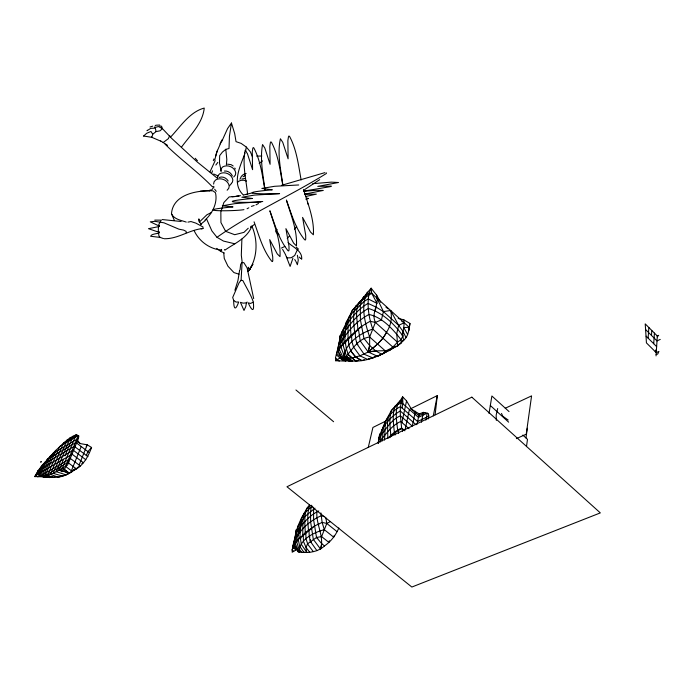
<?xml version="1.0" encoding="UTF-8"?>
<svg xmlns="http://www.w3.org/2000/svg" width="695" height="695" viewBox="0 0 695 695"><rect width="100%" height="100%" fill="white"/><g stroke="black" fill="none" stroke-linecap="round" stroke-linejoin="round"><path stroke-width="1.04" d="M352.365 357.829L359.932 355.805L368.22 352.009L369.627 345.511L369.653 337.006L375.404 322.402C370.8 312.889 379.435 304.749 376.629 295.149L371.139 288.19L362.799 298.112M251.034 226.266L251.025 228.108C245.848 238.889 234.137 243.658 224.867 250.174L224.433 249.618M164.211 238.733C178.189 239.037 189.335 229.732 202.983 228.507L203.01 226.961L195.894 223.13L190.995 221.54L187.954 222.131M241.886 239.089L241.313 255.187L242.129 261.919L241.087 280.346L239.115 282.683L232.695 297.46L233.668 300.388L236.022 302.047L238.698 302.004C235.249 311.56 233.711 308.71 233.668 300.388M384.552 440.135L385.412 421.474L391.433 410.45L400.068 400.824L402.631 396.819L406.558 400.911L411.414 409.147L418.824 415.636L424.923 412.656M395.594 346.258L393.005 348.23L397.705 345.902L403.83 340.315C401.05 333.565 405.168 326.685 403.847 319.839L398.183 318.397M62.029 470.784L62.159 467.77M402.014 407.965L402.918 403.812L402.631 396.819L400.45 406.592C387.688 413.16 380.122 427.842 380.599 441.977M656.045 355.901L657.34 335.65L658.678 335.364L657.261 336.788M653.717 343.712L654.421 333.105M651.467 335.398L651.797 330.481M648.122 338.126L648.861 327.527M313.575 507.176L313.584 519.704L316.529 537.452L321.724 543.69L324.539 545.914C330.985 541.475 335.815 535.159 338.839 527.965M324.539 545.914C317.685 552.334 306.903 553.602 298.068 551.682L296.895 549.458L292.187 552.238C291.857 545.479 296.374 539.641 295.87 532.648C298.615 522.875 303.489 513.171 309.527 504.926M378.297 443.306C379.001 429.866 388.853 417.617 400.242 410.971L400.45 406.592L417.608 421.544L428.806 416.105L428.363 413.525L423.411 412.361L419.189 413.899L411.414 409.147M382.424 440.891L383.214 428.042L383.657 426.105L384.987 425.488M295.801 533.873L296.235 529.729L295.783 534.368L295.87 532.648C302.316 524.247 308.893 515.56 318.77 510.964M401.945 341.228C408.521 338.065 408.799 329.725 409.954 323.436L403.847 319.839M408.834 330.733L409.954 323.436M345.441 361.079L335.685 360.748L335.485 357.916L339.551 341.584L340.176 335.772L352.122 310.7L358.941 302.516L369.254 292.821L371.139 288.19L371.756 293.377L377.098 303.428L368.159 298.911L363.85 301.656L350.827 314.522L346.023 322.489L344.729 341.888L338.604 348.82L336.502 353.295L345.441 361.079L352.2 360.679M339.577 349.663L338.604 348.82L340.176 335.772L339.647 341.045L339.846 338.691C347.639 327.119 355.762 315.243 368.419 308.476C382.771 312.75 394.3 323.887 402.831 335.894L401.076 339.707L401.163 343.295L398.339 344.685M379.652 433.941L378.176 443.097M295.688 534.915L292.76 546.209L296.504 549.571M435.131 414.741L437.294 395.594L410.389 408.903M294.697 545.306L293.577 544.42L295.87 532.648L296.452 533.108M338.691 352.026L337.475 350.966L339.846 338.691L340.481 339.247M416.07 424.732L400.242 410.971L400.407 415.818C390.929 419.902 385.96 429.467 379.392 436.912L379.027 439.501L379.105 438.953M526.48 446.633L527.488 439.327L522.822 435.079M525.976 437.954L527.331 428.207M163.403 238.567L160.154 237.412L150.624 236.265C151.006 234.128 156.445 233.702 158.556 233.259L159.485 232.469L148.504 228.681L159.329 226.483L158.608 225.753L158.799 224.442L161.283 220.15L154.768 220.107M42.456 464.972L38.781 473.651L39.181 475.615C49.501 477.647 59.04 469.655 67.519 465.137L78.465 438.345L78.856 435.921L76.12 434.731L70.256 437.685L67.033 440.117L55.722 450.43L42.456 464.972L38.121 470.68L34.75 476.544L45.132 476.9M489.028 413.421L491.886 395.994L509.027 411.57M246.447 302.829L245.761 306.591L244.006 310.457L240.418 302.334L243.12 303.15L246.447 302.829L247.151 302.047M253.232 302.238L250.539 303.428L248.185 302.838C252.198 311.638 254.44 312.298 253.293 301.882C250.782 294.454 246.325 287.513 242.833 280.537L241.087 280.346M174.428 220.567L171.483 213.756C172.864 194.4 196.998 190.143 212.922 190.83L215.467 192.732C217.874 202.627 212.331 213.643 204.973 220.098M220.636 171.031L221.071 168.824L222.635 166.956C227.526 164.029 234.988 167.234 235.761 172.994L235.292 175.157L233.729 176.973M226.388 164.828L226.822 159.52L225.797 149.338L229.003 148.522L229.446 136.124L231.452 123.032L227.56 128.592L221.714 141.545M433.298 415.836L437.294 395.594M428.233 418.989L428.806 416.105M213.608 184.071L214.06 181.838L215.65 179.944C220.697 176.964 228.334 180.222 229.22 186.121L228.742 188.354L227.135 190.23M425.835 420.154L427.251 413.108L418.468 417.391L401.597 402.666L397.662 404.638L391.433 410.45C388.87 418.416 390.147 427.034 390.798 435.218L391.337 435.678L398.252 430.466L402.24 428.528L402.561 431.56M217.483 177.981L217.935 175.774L219.507 173.906C224.476 170.953 232.008 174.167 232.86 179.996L232.382 182.194L231.322 183.437M421.379 422.308L423.411 412.361M239.601 270.372L237.933 280.572L234.893 290.275M417.061 424.211L419.189 413.899M415.393 411.24L412.283 426.122L400.407 415.818L401.623 428.007L404.872 430.804M311.551 505.239L310.535 511.52L310.604 521.789L313.297 539.311L320.56 549.111C324.548 536.531 315.973 524.742 316.859 511.946M405.081 429.84L409.416 409.485M320.56 549.111L321.724 543.69M401.892 422.517L406.558 400.911M392.136 348.82L377.767 356.387L368.22 352.009L369.627 345.511L363.945 338.361L360.427 319.848L360.305 304.949L362.034 299.423L363.998 296.504M402.318 334.26L402.978 331.35L398.652 325.338L390.616 310.474L383.44 311.603L376.108 307.112L368.037 303.394C356.578 310.031 348.76 320.812 341.949 331.854L340.454 346.484L341.097 347.04M401.58 321.038L404.186 322.767L398.652 325.338L396.723 333.687L397.705 345.902L393.109 347.291L385.473 351.053L382.207 354.528L375.726 350.914L369.627 345.511M368.246 447.511L372.92 427.451L386.368 420.796M329.326 540.71L328.917 542.413L321.603 536.601L316.529 537.452L307.459 543.89L306.087 547.547L306.408 552.308L306.912 552.082M378.08 299.536L376.899 298.042L383.44 311.603L381.416 319.926L375.404 322.402L370.244 321.333C360.201 326.155 352.261 333.93 344.729 341.888L345.849 342.87M376.108 307.112L375.144 310.969L374.388 310.291M306.495 551.96L301.291 544.228L300.344 537.956L314.349 526.089L322.141 522.405L326.798 523.439L337.04 531.64M361.383 326.459L340.785 346.77L344.807 357.421L346.692 359.072L352.122 357.551M304.158 551.995L304.028 552.499L299.675 546.183L298.224 539.52L300.344 537.956M347.014 359.002L349.429 358.073M299.788 551.734L299.641 552.29L298.068 551.682L294.167 544.889L298.224 539.52M298.068 551.682L298.277 550.883M344.39 358.716L344.251 359.263L342.418 359.028L341.271 357.56M340.524 357.386L341.089 356.787M324.739 516.559L321.107 515.794C311.039 520.225 302.195 527.618 296.687 537.157L295.271 537.609L295.749 535.81M375.83 356.448L380.53 354.789C368.958 360.288 354.902 363.45 342.418 359.028L342.618 358.238M359.88 302.325L361 300.518C353.79 307.911 357.447 319.995 357.882 329.195L358.524 329.769L360.253 340.924L368.22 352.009L375.726 350.914L389.521 350.61L397.505 342.201L401.076 339.707C392.831 329.169 382.554 317.38 368.993 314.453C357.117 320.855 347.465 330.889 340.976 342.635L339.299 343.66L340.237 340.133M244.614 154.264L244.979 152.9M210.012 171.813L215.163 160.649L214.738 160.119L216.597 152.561L222.183 139.643M159.789 126.064L161.553 126.195L162.395 128.601L160.05 130.816L156.088 131.598L152.735 134.222L151.849 137.341L160.649 141.111M245.57 151.51L246.273 147.019L241.122 143.379L236.022 141.65L234.71 133.683L231.452 123.032M71.663 471.184C82.271 467.631 88.004 457.275 91.575 447.467L87.223 444.817L80.194 443.584L77.084 441.229M497.69 408.512L496.169 415.141L496.334 420.379M388.592 415.871L387.497 422.308L387.836 438.423C391.711 434.149 396.341 430.37 401.623 428.007M213.322 160.693L213.947 158.92M217.483 150.285L215.546 156.479M292.942 258.166L290.11 266.428L285.489 254.535L282.596 249.34M211.706 173.159L212.54 170.822M304.28 513.145L302.959 519.539L302.742 535.315L296.131 541.014L294.532 542.778L295.236 543.325M224.311 252.98L220.689 251.408L221.418 249.383M52.907 477.161L45.696 477.448L40.206 476.058L47.303 459.247L53.602 455.477M349.255 316.529L347.978 322.845L348.047 338.865M244.319 155.037C239.627 167.66 231.574 184.079 243.537 195.182M321.603 536.601L326.798 523.439L325.816 517.697M86.345 455.468L87.9 451.585L91.575 447.467M79.1 465.033L87.223 444.817L86.206 446.729M71.385 470.758L81.211 446.511M65.73 466.163L78.283 435.504L59.614 446.546L47.616 475.241C56.99 480.306 68.657 475.067 75.868 468.465L73.644 469.733M64.409 469.698L65.712 466.51L72.419 471.531L66.772 474.146M63.575 459.256L59.162 469.933L69.17 473.252L66.207 474.937L56.208 471.636L70.256 437.685M64.965 455.868L73.123 436.095M62.42 468.065L76.12 434.731M67.033 440.117L53.237 473.347L62.481 476.084L65.026 474.867M53.506 455.746L55.609 450.699M78.465 438.345L52.837 453.453L43.385 475.936L49.675 477.613M55.722 450.43L45.175 475.589L53.037 477.413L54.835 477.091M40.849 467.049L37.886 474.033L34.75 476.544M44.819 462.279L39.181 475.615L42.317 476.023M40.666 469.195L38.121 470.68L36.044 475.545L37.904 476.918M346.466 359.593L348.299 360.401L342.418 359.028L338.118 351.522L340.785 346.77M367.412 292.108C360.271 306.087 364.971 322.958 369.653 337.006L385.473 351.053M655.646 350.836L656.48 349.003M239.957 179.232L241.4 176.287L243.337 174.506L246.134 173.472M220.028 143.917L221.531 140.946M386.498 332.349C390.703 325.825 392.51 318.11 390.616 310.474M248.054 268.409L248.714 267.219L247.837 268.757M342.14 358.672L343.712 358.802C351.8 351.149 357.247 338.595 369.653 337.006M383.935 336.641L386.498 332.349C382.493 340.585 375.126 346.292 368.228 352L377.567 344.051L382.936 338.222M52.247 454.921L53.141 455.963M292.995 548.225L291.961 549.919L293.69 551.265M248.932 270.459L252.824 264.361L248.932 270.459C257.645 257.784 258.001 239.905 251.833 226.04M159.537 225.31L158.391 227.109L158.321 231.878M35.019 476.744L36.574 474.311M37.608 472.687L38.642 471.071L38.121 470.68M159.45 231.904L158.556 233.259L158.973 236.022L160.154 237.412M46.73 460.62L47.39 460.203M398.956 402.483L400.068 400.824M294.471 229.419L296.722 226.275M215.841 165.054L217.813 162.387M214.138 186.868L211.289 190.361M389.713 437.728L391.337 435.678M339.299 343.66L343.035 338.873L346.727 324.721C341.01 329.256 344.425 337.909 342.427 344.094L343.191 344.772M287.243 238.594L289.259 236.091M181.708 146.836C190.378 135.03 202.758 123.215 204.234 108.064C189.726 111.947 180.578 126.464 170.701 136.967M147.383 130.286L147.027 130.73L150.772 128.34L155.341 128.158L156.088 131.598M275.715 231.14L277.105 229.498M237.49 182.516L238.533 181.317L241.009 180.326L243.763 180.24L246.569 181.03M229.611 185.608L231.209 183.801M209.264 190.925L210.316 189.761M378.957 441.942C385.847 434.757 391.259 425.566 400.702 421.491L408.999 428.667M295.271 537.609L298.494 533.986L301.891 520.981L299.832 522.536L299.328 524.473L297.834 539.207L298.537 539.763M302.742 535.315L305.287 532.57L314.349 526.089M51.022 455.355L50.023 456.398L41.709 476.136L45.696 477.448L43.967 476.171M248.263 228.221L243.936 232.365L234.728 234.71L225.64 231.331L220.932 222.539L220.854 211.932L223.868 202.506L229.185 196.92L238.924 196.207L232.156 196.772M155.063 125.943L155.802 125.23L159.694 125.03M48.233 458.37L47.303 459.247L76.997 441.933M205.26 220.593L200.638 224.311M247.516 271.563L250.547 268.704L247.576 271.328M71.533 471.375L69.457 473.208L63.01 468.395M655.229 351.748L656.367 350.793M225.797 149.338L222.4 152.109L219.663 155.645L219.49 163.169L221.305 171.3M76.598 468.23L73.531 470.619L72.906 470.15M312.324 506.116L305.505 512.189L301.404 518.288L299.84 537.565L300.874 538.373M259.183 163.386L262.493 160.91M250.695 227.213L254.248 224.572M315.009 508.175L305.053 516.428L297.79 526.41L296.131 541.014L296.991 541.683M335.676 360.748L340.976 357.195M387.662 351.218L381.433 354.433M294.984 543.125L299.145 551.899C299.076 539.676 313.871 532.274 324.322 529.703L333.748 537.226L334.121 535.68L334.634 535.706M319.7 179.649L304.592 189.631M206.571 219.003L211.888 230.905L216.988 237.308C251.494 212.87 290.745 195.747 326.407 173.455L326.389 172.855M284.907 246.404L281.423 248.072M76.971 435.035L63.445 443.045L50.37 474.433L58.328 477.161L62.133 475.849M44.08 464.017L75.486 445.643M55.001 454.851L59.674 452.124M42.299 468.239L73.739 449.908M41.231 476.501L37.886 474.033L71.898 454.417M213.33 186.338L212.444 186.851C197.658 171.569 180.109 159.268 165.089 144.178M256.003 204.895L258.497 203.453M70.126 458.761L40.206 476.058L42.23 476.145M68.814 461.949L45.175 475.589L51.934 476.97M81.871 463.522L83.348 462.679L71.872 454.035M77.362 467.631L80.316 465.945L70.134 458.292M211.619 212.392L206.901 214.781L199.335 222.087L198.84 218.899L199.335 221.609L201.289 224.442M243.007 176.791L245.448 175.435M388.54 350.619L392.119 348.708M247.072 208.735L248.819 207.805M326.798 523.439L330.525 521.511M375.1 356.822L372.92 357.934L364.111 354.224L356.909 343.825L355.632 338.621L355.197 332.697L354.598 332.167C353.842 323.444 352.33 314.07 355.97 305.791L357.456 305.287M402.118 401.024L398.174 402.996C394.847 411.588 396.628 421.066 397.644 429.944L398.252 430.466L398.574 433.489M505.265 408.243L531.579 395.872L526.237 434.193L516.368 438.649M660.25 339.412L657.001 340.932L645.603 329.534L645.203 323.87L657.305 335.998M409.346 329.126L409.199 327.31L371.756 293.377C364.041 297.46 358.307 304.627 352.122 310.7C349.22 318.492 350.462 327.128 351.001 335.225L351.566 335.728L351.861 341.532L353.546 347.092L359.932 355.805M48.32 458.657L49.423 458.361M396.593 405.272L395.212 405.889C391.971 414.385 393.5 423.733 394.378 432.542L395.116 435.001M381.416 430.301L382.806 429.684M244.014 194.852L247.585 194.14M163.151 142.545L168.355 138.653L169.78 135.438M348.603 339.351C347.752 348.551 353.373 357.187 361.869 360.601L364.302 359.689M371.877 357.916L374.84 356.813M144.412 135.846L143.457 136.177L146.654 133.292L150.963 131.477L152.735 134.222M656.123 354.572L657.748 354.016L658.93 351.409L656.254 352.652L646.428 342.887L645.603 329.534M359.94 355.805L367.568 359.402L370.895 358.281L368.967 358.646M251.425 206.406L254.17 205.494M241.851 178.963L244.831 178.519M219.142 177.494C222.478 176.087 226.474 177.903 228.168 180.978M150.024 126.977L152.709 126.16M281.379 185.391L324.947 172.621M243.954 209.647C232.408 211.567 187.511 211.219 233.034 206.901L222.348 205.79L234.875 203.652L262.762 201.498M393.109 347.291L372.729 329.091C359.871 333.339 343.912 343.982 343.712 358.802L344.79 359.732L352.426 360.827M356.622 360.887L358.429 360.436M245.474 194.53L253.058 192.697M305.817 199.187L308.571 198.483L306.721 198.145M201.159 228.881L202.983 228.507M345.267 342.366L346.414 348.907L348.247 354.589L352.044 357.89L355.831 357.108L361.869 360.601M348.421 358.733L349.298 358.568M305.922 196.459L316.338 194.14L304.879 194.331M356.292 360.714L358.316 360.375M304.792 194.114L323.279 190.43L316.086 190.3L303.645 191.29M236.074 196.303L240.487 195.634M368.22 352.009L375.726 350.914M304.019 191.082L330.386 186.634L331.333 186.13L317.763 186.373L338.508 182.507L331.289 182.125L312.733 183.697M256.663 156.114L261.85 156.019M346.692 359.063L344.251 359.272L346.692 359.063L346.336 355.97L342.852 344.468M200.282 191.203L209.595 190.647M409.199 327.31L403.769 327.536L407.687 334.59M260.981 202.019C248.098 202.723 208.622 202.688 252.407 198.466L241.834 197.224L254.466 195.087L279.599 193.61C265.924 194.261 229.715 193.688 272.292 189.804L261.841 188.432L274.577 186.295L298.72 184.966M227.491 164.159L231.053 164.637L233.207 166.001M224.407 171.04C227.847 170.649 230.966 172.864 232.382 175.913M162.161 219.55L181.1 221.488M144.838 136.211L151.849 137.341L151.475 136.628M350.515 360.801L348.586 360.705L346.692 359.072L346.336 355.97L352.261 361.148L346.336 355.97M344.79 359.732L347.761 359.958M234.797 243.789L223.512 241.078L216.988 237.308M221.766 250.148C209.751 249.175 199.1 241.365 194.07 230.505M371.756 293.377L369.254 292.821C366.647 304.862 368.802 317.58 372.729 329.091M186.251 222.087C180.978 220.246 174.097 219.351 171.483 213.756M238.941 274.178L233.928 272.579L227.943 266.185L224.25 258.401L223.773 253.128M158.608 225.753L150.285 221.835L154.924 221.331L164.02 222.834L178.893 229.168L183.593 230.088L186.138 231.374L186.173 232.756M57.52 468.465L69.17 473.252L62.046 467.935M213.704 173.985L218.143 175.957M167.521 145.351L160.675 140.903M385.986 307.242L388.305 308.858M59.753 470.133L61.985 471.792M68.292 462.792L76.493 468.934M73.383 450.343L85.876 459.777M74.843 446.763L87.952 456.676M76.433 442.88L89.247 452.61M216.744 248.393L220.689 251.408M217.648 178.493L197.302 162.022L171.587 138.305L162.395 128.601L158.46 126.533L154.611 127.602L154.516 127.081M292.664 547.347L295.775 549.78M316.946 550.692L310.387 541.466L309.275 536.514L308.98 530.745L308.432 530.302C307.894 522.171 306.79 513.544 309.64 505.725L306.782 508.236C303.984 515.985 304.879 524.499 305.287 532.57L305.809 532.987L305.982 538.651L307.746 544.116M294.471 539.389L295.08 539.859M311.238 542.135L310.387 541.466L310.213 539.702M316.529 537.452L317.754 538.425M309.275 536.514L309.953 537.053M318.267 524.317L318.788 524.734M508.193 420.032L502.859 416.279L501.495 413.447M288.112 242.598C293.194 247.385 302.516 250.895 301.7 259.226L301.161 258.34M295.94 389.982L333.609 421.735M383.44 311.603L398.652 325.338M379.392 436.912L379.991 437.416M335.485 357.916L339.238 361.165M296.235 247.159L298.407 249.053L297.399 249.705L294.697 255.499L291.231 257.741L287.252 257.914L286.505 256.889M344.807 357.421L348.933 360.948M336.328 354.798L343.069 360.653M338.335 345.962L338.995 346.536M348.247 354.589L355.718 361.113L352.044 357.89M275.872 231.974L279.06 234.78M357.838 344.642L356.909 343.825L356.691 342.001M375.404 322.402L397.505 342.201M402.092 335.233L402.831 335.894M490.322 405.515L508.644 422.16M299.224 257.054L300.544 258.358M646.142 336.154L656.636 346.623M52.837 453.453L53.993 454.652M195.199 158.278L197.441 160.719M77.449 440.343L80.194 443.584M246.273 147.019L250.4 151.901L252.381 156.653M350.515 350.645L355.831 357.108M214.633 189.214L216.267 191.316M309.709 552.186L306.087 547.547L303.463 541.414L303.255 535.715M307.459 543.89L313.297 551.587M301.76 552.534L298.876 548.676L296.435 541.249M294.732 259.522L295.584 260.912M294.167 544.889L296.904 549.45M234.762 168.051L235.327 168.989M338.118 351.522L342.418 359.028M376.629 295.149L380.634 302.256M402.978 331.35L406.028 337.622M339.091 349.238L343.712 358.802M296.009 261.607L297.364 264.726L298.277 260.121L297.382 255.282M286.453 200.186C291.44 213.782 295.34 228.386 304.679 239.775L305.4 240.01L305.731 239.089L305.687 235.153L302.568 217.396L310.457 232.008L313.367 234.806C314.375 219.255 307.989 204.13 303.489 189.448M254.066 221.835C258.966 235.353 262.71 249.87 271.797 261.32L272.483 261.563L272.788 260.668L272.727 256.846L269.695 239.593L277.236 253.884L280.007 256.637C280.876 240.896 274.351 225.658 269.877 210.767C274.907 224.442 278.704 239.167 288.008 250.695L288.712 250.938L289.033 250.026L288.981 246.152L285.906 228.646L293.611 243.102L296.452 245.874C297.39 230.21 290.918 215.007 286.427 200.203M324.322 529.703L322.141 522.405L320.89 512.884M307.677 203.088L307.885 204.095M301.135 179.953C298.45 165.228 296.756 149.833 289.589 136.446L288.92 136.012L288.451 136.819L287.869 140.668L288.104 158.825L282.752 142.31L280.406 138.765C277.027 153.969 280.902 169.919 282.848 185.174M282.804 185.191C280.155 170.675 278.469 155.515 271.476 142.301L270.824 141.858L270.372 142.657L269.816 146.445L270.103 164.315L264.821 148.052L262.545 144.534C259.782 159.511 263.118 175.244 265.047 190.256M264.986 190.274C262.38 175.965 260.712 161.032 253.875 147.974L253.241 147.549L252.798 148.322L252.268 152.057L252.589 169.676L247.411 153.656L245.205 150.172C242.173 164.619 246.169 179.701 247.602 194.226M253.71 298.633L247.081 267.836L243.823 262.649L241.938 262.536L240.652 264.317L240.053 269.842M40.744 462.01L41.231 461.801L40.744 462.01M471.836 397.166L286.966 486.761L411.848 587.04L600.324 512.901L471.836 397.166"/></g></svg>
